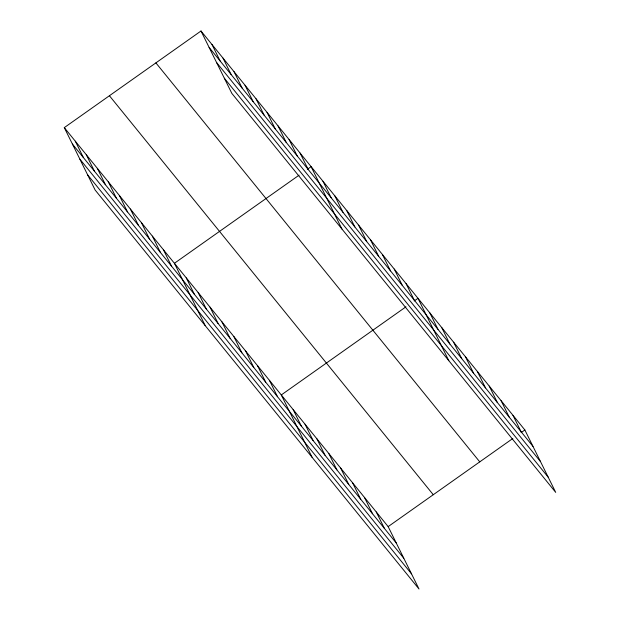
<?xml version="1.0" encoding="UTF-8"?>
<svg xmlns="http://www.w3.org/2000/svg" width="620" height="620" viewBox="0 0 620 620"><rect width="100%" height="100%" fill="white"/><g stroke="black" fill="none" stroke-linecap="round" stroke-linejoin="round"><path stroke-width="0.93" d="M64.294 127.627L388.159 526.613L418.996 589L95.131 190.022L64.294 127.627L201.004 31L524.869 429.978L555.706 492.373L231.841 93.388L201.004 31M299.088 175.158L174.414 263.283L205.243 325.671M307.357 169.314L311.116 166.656L341.953 229.044M405.961 306.822L281.286 394.948L312.124 457.335M414.23 300.971L417.989 298.313L448.826 360.708M388.159 526.613L512.833 438.487M521.11 432.636L524.869 429.978M209.118 47.422L532.983 446.4M216.62 62.589L540.477 461.575M224.339 78.221L548.204 477.199M155.891 62.891L479.756 461.869M109.415 95.744L433.271 494.721M72.416 144.049L396.273 543.027M79.91 159.216L403.775 558.202M87.637 174.848L411.502 573.833M512.988 415.354L521.11 431.768M501.115 400.721L509.229 417.144M489.242 386.09L497.356 402.512M477.369 371.465L485.483 387.887M465.488 356.833L473.61 373.256M453.615 342.201L461.729 358.624M441.742 327.577L449.857 343.999M429.869 312.945L437.983 329.367M406.115 283.689L414.23 300.111M394.243 269.057L402.357 285.479M382.37 254.433L390.484 270.847M370.489 239.801L378.611 256.223M358.616 225.169L366.73 241.591M346.743 210.544L354.857 226.959M334.87 195.912L342.984 212.335M322.989 181.28L331.111 197.703M300.103 153.086L308.217 169.508M289.091 139.523L297.213 155.946M278.086 125.961L286.2 142.375M267.073 112.391L275.187 128.813M256.06 98.828L264.174 115.25M245.047 85.258L253.162 101.68M234.035 71.695L242.156 88.118M223.029 58.133L231.144 74.555M212.017 44.562L220.131 60.985M376.286 511.981L384.4 528.403M364.413 497.349L372.527 513.771M352.54 482.724L360.654 499.139M340.659 468.092L348.773 484.514M328.786 453.46L336.9 469.882M316.913 438.836L325.027 455.25M305.04 424.204L313.154 440.626M293.159 409.572L301.274 425.994M269.413 380.316L277.528 396.738M257.533 365.684L265.654 382.106M245.66 351.06L253.774 367.482M233.787 336.428L241.901 352.85M221.913 321.796L230.028 338.218M210.033 307.171L218.155 323.594M198.16 292.539L206.274 308.962M186.287 277.915L194.401 294.329M163.401 249.721L171.515 266.135M152.388 236.15L160.502 252.572M141.375 222.588L149.49 239.01M130.363 209.017L138.485 225.44M119.358 195.455L127.472 211.877M108.345 181.892L116.459 198.315M97.332 168.322L105.447 184.744M86.32 154.76L94.434 171.182M75.307 141.197L83.421 157.612"/></g></svg>
